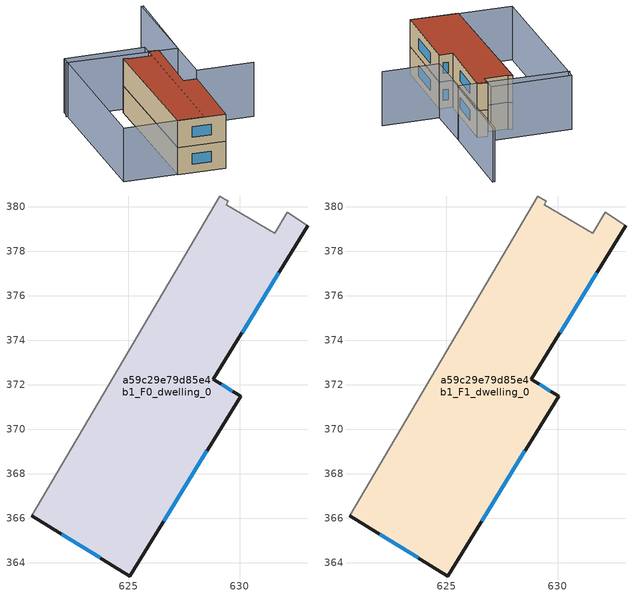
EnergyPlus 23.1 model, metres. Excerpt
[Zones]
a59c29e79d85e4b1_F0_dwelling_0
 floor ground (EU_floor_Construction): 632.15,379.77 633.06,379.14 628.82,372.25 630.04,371.49 625.07,363.41 620.67,366.12 629.11,380.49 629.5,380.26 629.41,380.1 631.59,378.82 z0
 wall outside (EU_wall_Construction): 620.67,366.12 625.07,363.41 630.04,371.49 628.82,372.25 633.06,379.14 z0:3
 wall adiabatic (EU_wall_Construction): 633.06,379.14 632.15,379.77 631.59,378.82 629.41,380.1 629.5,380.26 629.11,380.49 620.67,366.12 z0:3
 window (EU_Window_Construction): 630.11,374.35 631.77,377.04 / 629.67,371.72 629.19,372.02 / 626.59,365.87 628.53,369.03 / 622.01,365.3 623.73,364.24 z0.91:2.09
a59c29e79d85e4b1_F1_dwelling_0
 floor to a59c29e79d85e4b1_F0_dwelling_0 (EU_floor_Construction): 632.15,379.77 633.06,379.14 628.82,372.25 630.04,371.49 625.07,363.41 620.67,366.12 629.11,380.49 629.5,380.26 629.41,380.1 631.59,378.82 z3
 wall outside (EU_wall_Construction): 620.67,366.12 625.07,363.41 630.04,371.49 628.82,372.25 633.06,379.14 z3:6
 wall adiabatic (EU_wall_Construction): 633.06,379.14 632.15,379.77 631.59,378.82 629.41,380.1 629.5,380.26 629.11,380.49 620.67,366.12 z3:6
 window (EU_Window_Construction): 630.11,374.35 631.77,377.04 / 629.67,371.72 629.19,372.02 / 626.59,365.87 628.53,369.03 / 622.01,365.3 623.73,364.24 z3.91:5.09
 roof outside (EU_roof_Construction): 625.07,363.41 630.04,371.49 628.82,372.25 633.06,379.14 632.15,379.77 631.59,378.82 629.41,380.1 629.5,380.26 629.11,380.49 620.67,366.12 z6
shading: 636.99,369.8 631.72,372.89 / 631.72,372.89 640.44,387.72 / 640.64,387.6 634.72,378 / 634.72,378 624.55,384.26 / 625.27,385.11 632.7,380.68 / 632.7,380.68 623.13,364.65 / 623.13,364.65 615.7,369.09 / 615.7,369.09 625.27,385.11 z0:6
[Building]
EU S2 Campaign: North Axis=0; Terrain=City; Solar Distribution=FullExterior
[Site:Location]
Montreal-Trudeau.Intl.AP: Latitude=45.4667; Longitude=-73.75; Time Zone=-5; Elevation=36
[SizingPeriod:WeatherFileDays]
AnnualSizingPeriod: Begin Month=1; Begin Day of Month=1; End Month=12; End Day of Month=31; Day of Week for Start Day=Monday; Use Weather File Daylight Saving Period=No; Use Weather File Rain and Snow Indicators=No
[MATERIAL]
EU_InternalMass_Material: Roughness=MediumRough; Thickness=0.1; Conductivity=1; Density=1800; Specific Heat=900; Thermal Absorptance=0.9; Solar Absorptance=0.7; Visible Absorptance=0.7
[MATERIAL:NOMASS] Roughness=MediumRough; Thermal Absorptance=0.9; Solar Absorptance=0.7; Visible Absorptance=0.7
Name | Thermal Resistance
EU_wall_NoMass | 2.85309
EU_roof_NoMass | 5.52444
EU_floor_NoMass | 1.91146
[WINDOWMATERIAL:SIMPLEGLAZINGSYSTEM]
EU_Window_SimpleGlazing: UFactor=2.833; Solar Heat Gain Coefficient=0.7; Visible Transmittance=0.7
[CONSTRUCTION]
EU_wall_Construction: EU_wall_NoMass
EU_roof_Construction: EU_roof_NoMass
EU_floor_Construction: EU_floor_NoMass
EU_Window_Construction: EU_Window_SimpleGlazing
EU_InternalMass_Construction: EU_InternalMass_Material
[ZONE] Type=1; Multiplier=1; Ceiling Height=autocalculate; Floor Area=autocalculate; Part of Total Floor Area=Yes
Name | Volume
a59c29e79d85e4b1_F0_dwelling_0 | 237.942
a59c29e79d85e4b1_F1_dwelling_0 | 237.943
[INTERNALMASS] Construction=EU_InternalMass_Construction; Surface Area=79.3143
Name | Zone or ZoneList
a59c29e79d85e4b1_F0_dwelling_0_EU_InternalMass | a59c29e79d85e4b1_F0_dwelling_0
a59c29e79d85e4b1_F1_dwelling_0_EU_InternalMass | a59c29e79d85e4b1_F1_dwelling_0
[OTHEREQUIPMENT] Fuel Type=Electricity; Design Level Calculation Method=Watts/Area; Power per Zone Floor Area=1; Fraction Latent=0; Fraction Radiant=0; Fraction Lost=0; Carbon Dioxide Generation Rate=0; EndUse Subcategory=EU_Step8_InternalGains
Name | Zone or ZoneList or Space or SpaceList | Schedule
EU_Step8_InternalGain_a59c29e79d85e4b1_F0_dwelling_0_f000 | a59c29e79d85e4b1_F0_dwelling_0 | EU_Step8_GainSchedule_a59c29e79d85e4b1_F0_dwelling_0_f000
EU_Step8_InternalGain_a59c29e79d85e4b1_F1_dwelling_0_f000 | a59c29e79d85e4b1_F1_dwelling_0 | EU_Step8_GainSchedule_a59c29e79d85e4b1_F1_dwelling_0_f000
[ZONEVENTILATION:DESIGNFLOWRATE] Schedule=EU_AlwaysOn; Design Flow Rate Calculation Method=AirChanges/Hour; Air Changes per Hour=0.624851; Ventilation Type=Natural; Fan Pressure Rise=0; Fan Total Efficiency=1; Constant Term Coefficient=1; Temperature Term Coefficient=0; Velocity Term Coefficient=0; Velocity Squared Term Coefficient=0; Minimum Indoor Temperature=-100; Maximum Indoor Temperature=100; Delta Temperature=-100; Minimum Outdoor Temperature=-100; Maximum Outdoor Temperature=100; Maximum Wind Speed=40
Name | Zone or ZoneList or Space or SpaceList
EU_ConstantAir_a59c29e79d85e4b1_F0_dwelling_0 | a59c29e79d85e4b1_F0_dwelling_0
EU_ConstantAir_a59c29e79d85e4b1_F1_dwelling_0 | a59c29e79d85e4b1_F1_dwelling_0
[HVACTEMPLATE:THERMOSTAT] Constant Heating Setpoint=20; Constant Cooling Setpoint=50
EU_HeatOnly_a59c29e79d85e4b1_F0_dwelling_0; EU_HeatOnly_a59c29e79d85e4b1_F1_dwelling_0
[HVACTEMPLATE:ZONE:IDEALLOADSAIRSYSTEM] System Availability Schedule=EU_AlwaysOn; Maximum Heating Supply Air Temperature=50; Minimum Cooling Supply Air Temperature=13; Maximum Heating Supply Air Humidity Ratio=0.0156; Minimum Cooling Supply Air Humidity Ratio=0.0077; Heating Limit=NoLimit; Cooling Limit=NoLimit; Heating Availability Schedule=EU_AlwaysOn; Cooling Availability Schedule=EU_CoolingOff; Dehumidification Control Type=ConstantSensibleHeatRatio; Cooling Sensible Heat Ratio=0.7; Dehumidification Setpoint=60; Humidification Control Type=None; Humidification Setpoint=30; Outdoor Air Method=None; Outdoor Air Flow Rate per Person=0.00944; Outdoor Air Flow Rate per Zone Floor Area=0; Outdoor Air Flow Rate per Zone=0; Demand Controlled Ventilation Type=None; Outdoor Air Economizer Type=NoEconomizer; Heat Recovery Type=None; Sensible Heat Recovery Effectiveness=0.7; Latent Heat Recovery Effectiveness=0.65
Name | Template Thermostat
a59c29e79d85e4b1_F0_dwelling_0 | EU_HeatOnly_a59c29e79d85e4b1_F0_dwelling_0
a59c29e79d85e4b1_F1_dwelling_0 | EU_HeatOnly_a59c29e79d85e4b1_F1_dwelling_0
[SIZING:ZONE] Zone Cooling Design Supply Air Temperature Input Method=SupplyAirTemperature; Zone Cooling Design Supply Air Temperature=13; Zone Heating Design Supply Air Temperature Input Method=SupplyAirTemperature; Zone Heating Design Supply Air Temperature=50; Zone Cooling Design Supply Air Humidity Ratio=0.008; Zone Heating Design Supply Air Humidity Ratio=0.008; Cooling Design Air Flow Method=DesignDay; Cooling Design Air Flow Rate=0; Cooling Minimum Air Flow per Zone Floor Area=0.000762; Cooling Minimum Air Flow=0; Cooling Minimum Air Flow Fraction=0.2; Heating Design Air Flow Method=DesignDay; Heating Design Air Flow Rate=0; Heating Maximum Air Flow per Zone Floor Area=0.002032; Heating Maximum Air Flow=0.141576; Heating Maximum Air Flow Fraction=0.3; Account for Dedicated Outdoor Air System=No; Dedicated Outdoor Air System Control Strategy=NeutralSupplyAir; Dedicated Outdoor Air Low Setpoint Temperature for Design=autosize; Dedicated Outdoor Air High Setpoint Temperature for Design=autosize; Zone Load Sizing Method=Sensible Load Only No Latent Load; Zone Latent Cooling Design Supply Air Humidity Ratio Input Method=HumidityRatioDifference; Zone Cooling Design Supply Air Humidity Ratio Difference=0.005; Zone Latent Heating Design Supply Air Humidity Ratio Input Method=HumidityRatioDifference; Zone Humidification Design Supply Air Humidity Ratio Difference=0.005
a59c29e79d85e4b1_F0_dwelling_0; a59c29e79d85e4b1_F1_dwelling_0
[SCHEDULE:CONSTANT]
Name | Hourly Value
EU_AlwaysOn | 1
EU_CoolingOff | 0
[SCHEDULE:FILE] Column Number=1; Rows to Skip at Top=0; Number of Hours of Data=8760; Column Separator=Comma; Interpolate to Timestep=No; Minutes per Item=60; Adjust Schedule for Daylight Savings=Yes
Name | File
EU_Step8_GainSchedule_a59c29e79d85e4b1_F0_dwelling_0_f000 | ../../schedules/a59c29e79d85e4b1/a59c29e79d85e4b1_F0_dwelling_0_f000_gain.csv
EU_Step8_GainSchedule_a59c29e79d85e4b1_F1_dwelling_0_f000 | ../../schedules/a59c29e79d85e4b1/a59c29e79d85e4b1_F1_dwelling_0_f000_gain.csv
